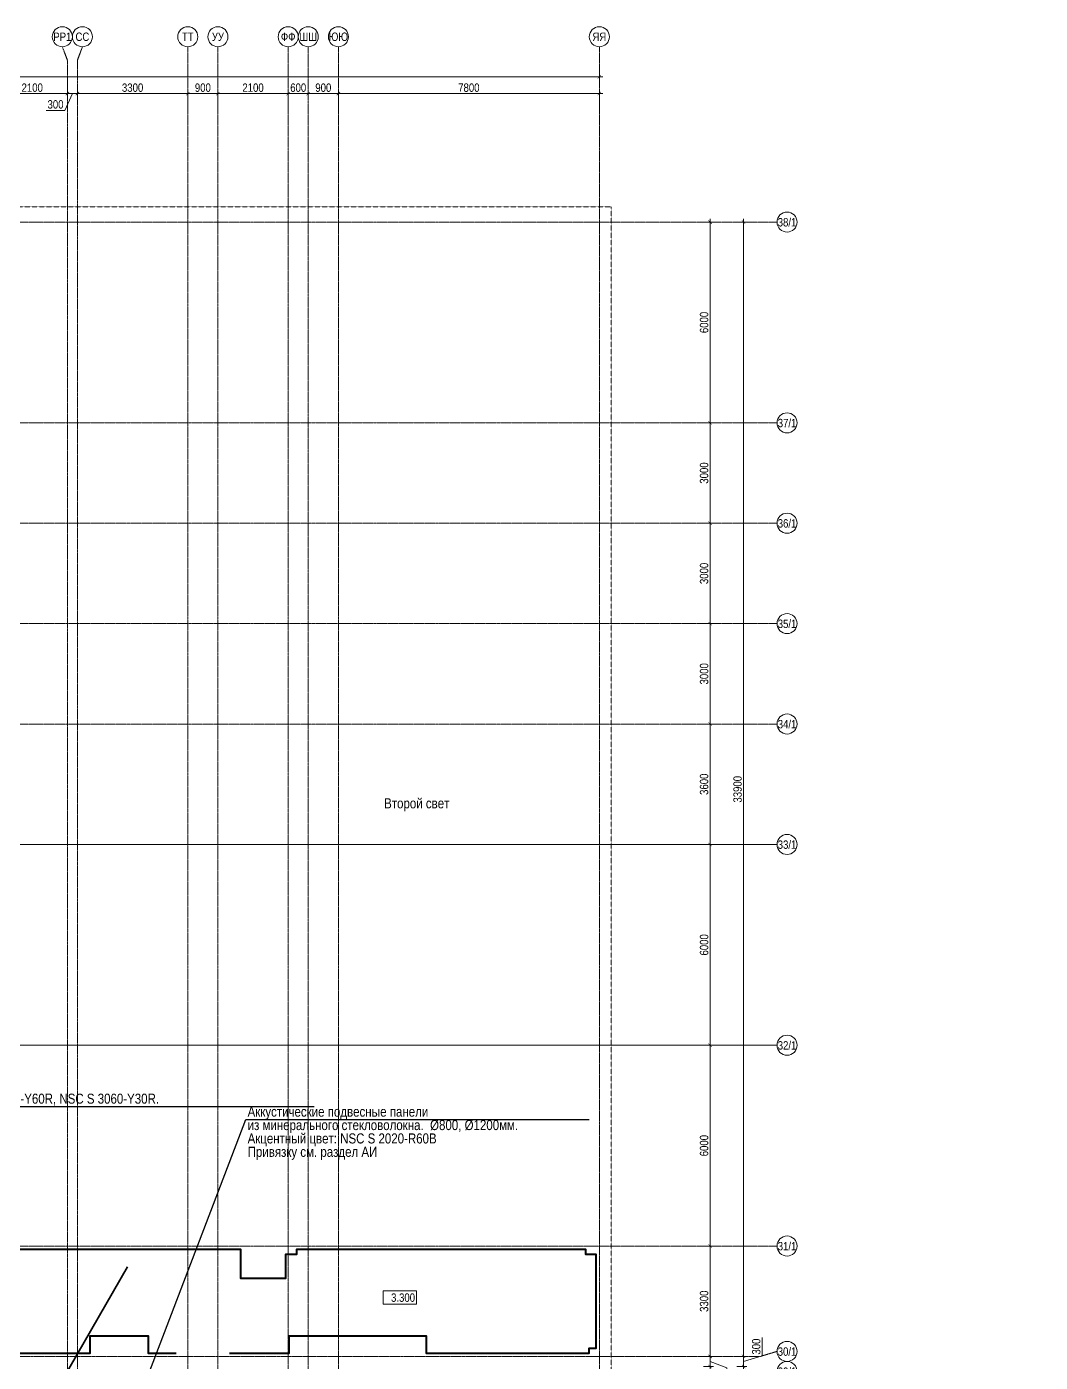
# Model space of a CAD drawing. Header units: millimetres. Extents: x -328335 to 1212475, y -208171 to 164144.
# Drawn here: x 97485 to 127779, y 100625 to 140539 of the extents above; entities that cross this region are included whole.
import ezdxf
from ezdxf import colors
from ezdxf.entities.mleader import LeaderData, LeaderLine
from ezdxf.enums import TextEntityAlignment as Align
from ezdxf.math import Vec2, Vec3

# ---------------------------------------------------------------- set-up
doc = ezdxf.new("R2010")
doc.units = ezdxf.units.MM
doc.header["$LTSCALE"] = 0.5
doc.linetypes.add('CENTER2', pattern=[28.575, 19.05, -3.175, 3.175, -3.175])
doc.linetypes.add('DASHED', pattern=[19.05, 12.7, -6.35])
doc.layers.get('Defpoints').update_dxf_attribs({"color": 140})
for name, color, linetype, lineweight in [('АИ_Плинтус', 3, 'Continuous', 9), ('АР6_потолок_отм', 5, 'Continuous', 5), ('АЦ_Выноски', 7, 'Continuous', 5), ('РД_Оси_размер', 8, 'Continuous', 0)]:
    doc.layers.add(name, color=color, linetype=linetype, lineweight=lineweight)
doc.layers.add('АИ_Потолок', color=31, linetype='Continuous')
doc.layers.add('АР6_Г_профиль плитки', color=220, linetype='Continuous', lineweight=35, plot=False)
doc.layers.add('АР_Делит', color=120, linetype='Continuous', lineweight=0, plot=False)
doc.layers.add('РД_Оси_100', color=7, linetype='Continuous', lineweight=0, true_color=0x525252)
doc.styles.add('Arial_Narrow_08', font='ARIALN.TTF', dxfattribs={"width": 0.8})
doc.styles.add('style1', font='ARIALN.TTF')
doc.styles.add('ккк', font='isocpeur.ttf', dxfattribs={"width": 0.85, "oblique": 15})
doc.dimstyles.new('Dim100_ареал', dxfattribs={"dimscale": 100, "dimtxt": 2.5, "dimasz": 1, "dimexe": 1, "dimexo": 1, "dimgap": 0.5, "dimtad": 1, "dimzin": 12, "dimdsep": 46, "dimtxsty": 'style1', "dimblk": 'ARCHTICK', "dimcen": 1, "dimdle": 1, "dimaunit": 1, "dimadec": 0, "dimazin": 3, "dimtfac": 1, "dimtmove": 1, "dimatfit": 3, "dimldrblk": 'OPEN30', "dimfxl": 2, "dimfxlon": 1, "dimtolj": 1, "dimtzin": 0, "dimlwd": 5, "dimlwe": 5, "dimarcsym": 0})

# ---------------------------------------------------------------- blocks, each defined once
blk = doc.blocks.new('A-iden')
at = {"linetype": 'Continuous', "lineweight": 5}
blk.add_circle((0, -4), 3, dxfattribs=at)
at = {"color": 0, "linetype": 'Continuous', "lineweight": 20, "style": 'ккк', "width": 0.85}
blk.add_attdef('ID', text='', height=4, dxfattribs=at).set_placement((0.31, -3.85), align=Align.MIDDLE_CENTER)
blk = doc.blocks.new('_ArchTick')
at = {"color": 0, "linetype": 'ByBlock', "const_width": 0.15}
blk.add_lwpolyline([(-0.5, -0.5), (0.5, 0.5)], dxfattribs=at)
blk = doc.blocks.new('*D417')
at = {"layer": 'Defpoints', "color": 0, "transparency": 16777216}
for p in [(116910, 100800), (117910, 100800), (116910, 100500)]:
    blk.add_point(p, dxfattribs=at)
at = {"layer": 'РД_Оси_размер', "color": 0, "lineweight": 5, "transparency": 16777216}
for p, q in [((117710, 100800), (118010, 100800)), ((117910, 100400), (117910, 100900)), ((117910, 100650), (118410, 100458)), ((117710, 100500), (118010, 100500)), ((118410, 100458), (118410, 99905))]:
    blk.add_line(p, q, dxfattribs=at)
at = {"layer": 'РД_Оси_размер', "color": 0, "lineweight": 5, "transparency": 16777216, "xscale": 100, "yscale": 100, "zscale": 100}
for p, rotation in [((117910, 100800), 90), ((117910, 100500), 270)]:
    blk.add_blockref('_ArchTick', p, dxfattribs=dict(at, rotation=rotation))
at = {"layer": 'РД_Оси_размер', "color": 0, "transparency": 16777216, "insert": (118232, 100182), "char_height": 250, "attachment_point": 5, "rotation": 90, "style": 'style1'}
blk.add_mtext('\\A1;300', dxfattribs=at)
blk = doc.blocks.new('_Open30')
at = {"color": 0, "linetype": 'ByBlock', "lineweight": -2}
for p, q in [((-1, 0.27), (0, 0)), ((0, 0), (-1, -0.27)), ((0, 0), (-1, 0))]:
    blk.add_line(p, q, dxfattribs=at)
blk = doc.blocks.new('*D418')
at = {"layer": 'Defpoints', "color": 0, "transparency": 16777216}
for p in [(116910, 104100), (117910, 104100), (116910, 100800)]:
    blk.add_point(p, dxfattribs=at)
at = {"layer": 'РД_Оси_размер', "color": 0, "lineweight": 5, "transparency": 16777216}
for p, q in [((117910, 100700), (117910, 104200)), ((117710, 104100), (118010, 104100)), ((117710, 100800), (118010, 100800))]:
    blk.add_line(p, q, dxfattribs=at)
at = {"layer": 'РД_Оси_размер', "color": 0, "lineweight": 5, "transparency": 16777216, "xscale": 100, "yscale": 100, "zscale": 100}
for p, rotation in [((117910, 104100), 90), ((117910, 100800), 270)]:
    blk.add_blockref('_ArchTick', p, dxfattribs=dict(at, rotation=rotation))
at = {"layer": 'РД_Оси_размер', "color": 0, "transparency": 16777216, "insert": (117732, 102450), "char_height": 250, "attachment_point": 5, "rotation": 90, "style": 'style1'}
blk.add_mtext('\\A1;3300', dxfattribs=at)
blk = doc.blocks.new('*D419')
at = {"layer": 'Defpoints', "color": 0, "transparency": 16777216}
for p in [(116910, 110100), (117910, 110100), (116910, 104100)]:
    blk.add_point(p, dxfattribs=at)
at = {"layer": 'РД_Оси_размер', "color": 0, "lineweight": 5, "transparency": 16777216}
for p, q in [((117910, 104000), (117910, 110200)), ((117710, 110100), (118010, 110100)), ((117710, 104100), (118010, 104100))]:
    blk.add_line(p, q, dxfattribs=at)
at = {"layer": 'РД_Оси_размер', "color": 0, "lineweight": 5, "transparency": 16777216, "xscale": 100, "yscale": 100, "zscale": 100}
for p, rotation in [((117910, 110100), 90), ((117910, 104100), 270)]:
    blk.add_blockref('_ArchTick', p, dxfattribs=dict(at, rotation=rotation))
at = {"layer": 'РД_Оси_размер', "color": 0, "transparency": 16777216, "insert": (117732, 107100), "char_height": 250, "attachment_point": 5, "rotation": 90, "style": 'style1'}
blk.add_mtext('\\A1;6000', dxfattribs=at)
blk = doc.blocks.new('*D420')
at = {"layer": 'Defpoints', "color": 0, "transparency": 16777216}
for p in [(116910, 116100), (117910, 116100), (116910, 110100)]:
    blk.add_point(p, dxfattribs=at)
at = {"layer": 'РД_Оси_размер', "color": 0, "lineweight": 5, "transparency": 16777216}
for p, q in [((117910, 110000), (117910, 116200)), ((117710, 116100), (118010, 116100)), ((117710, 110100), (118010, 110100))]:
    blk.add_line(p, q, dxfattribs=at)
at = {"layer": 'РД_Оси_размер', "color": 0, "lineweight": 5, "transparency": 16777216, "xscale": 100, "yscale": 100, "zscale": 100}
for p, rotation in [((117910, 116100), 90), ((117910, 110100), 270)]:
    blk.add_blockref('_ArchTick', p, dxfattribs=dict(at, rotation=rotation))
at = {"layer": 'РД_Оси_размер', "color": 0, "transparency": 16777216, "insert": (117732, 113100), "char_height": 250, "attachment_point": 5, "rotation": 90, "style": 'style1'}
blk.add_mtext('\\A1;6000', dxfattribs=at)
blk = doc.blocks.new('*D421')
at = {"layer": 'Defpoints', "color": 0, "transparency": 16777216}
for p in [(116910, 119700), (117910, 119700), (116910, 116100)]:
    blk.add_point(p, dxfattribs=at)
at = {"layer": 'РД_Оси_размер', "color": 0, "lineweight": 5, "transparency": 16777216}
for p, q in [((117910, 116000), (117910, 119800)), ((117710, 119700), (118010, 119700)), ((117710, 116100), (118010, 116100))]:
    blk.add_line(p, q, dxfattribs=at)
at = {"layer": 'РД_Оси_размер', "color": 0, "lineweight": 5, "transparency": 16777216, "xscale": 100, "yscale": 100, "zscale": 100}
for p, rotation in [((117910, 119700), 90), ((117910, 116100), 270)]:
    blk.add_blockref('_ArchTick', p, dxfattribs=dict(at, rotation=rotation))
at = {"layer": 'РД_Оси_размер', "color": 0, "transparency": 16777216, "insert": (117732, 117900), "char_height": 250, "attachment_point": 5, "rotation": 90, "style": 'style1'}
blk.add_mtext('\\A1;3600', dxfattribs=at)
blk = doc.blocks.new('*D422')
at = {"layer": 'Defpoints', "color": 0, "transparency": 16777216}
for p in [(116910, 122700), (117910, 122700), (116910, 119700)]:
    blk.add_point(p, dxfattribs=at)
at = {"layer": 'РД_Оси_размер', "color": 0, "lineweight": 5, "transparency": 16777216}
for p, q in [((117710, 122700), (118010, 122700)), ((117910, 119600), (117910, 122800)), ((117710, 119700), (118010, 119700))]:
    blk.add_line(p, q, dxfattribs=at)
at = {"layer": 'РД_Оси_размер', "color": 0, "lineweight": 5, "transparency": 16777216, "xscale": 100, "yscale": 100, "zscale": 100}
for p, rotation in [((117910, 122700), 90), ((117910, 119700), 270)]:
    blk.add_blockref('_ArchTick', p, dxfattribs=dict(at, rotation=rotation))
at = {"layer": 'РД_Оси_размер', "color": 0, "transparency": 16777216, "insert": (117732, 121200), "char_height": 250, "attachment_point": 5, "rotation": 90, "style": 'style1'}
blk.add_mtext('\\A1;3000', dxfattribs=at)
blk = doc.blocks.new('*D423')
at = {"layer": 'Defpoints', "color": 0, "transparency": 16777216}
for p in [(116910, 125700), (117910, 125700), (116910, 122700)]:
    blk.add_point(p, dxfattribs=at)
at = {"layer": 'РД_Оси_размер', "color": 0, "lineweight": 5, "transparency": 16777216}
for p, q in [((117910, 122600), (117910, 125800)), ((117710, 125700), (118010, 125700)), ((117710, 122700), (118010, 122700))]:
    blk.add_line(p, q, dxfattribs=at)
at = {"layer": 'РД_Оси_размер', "color": 0, "lineweight": 5, "transparency": 16777216, "xscale": 100, "yscale": 100, "zscale": 100}
for p, rotation in [((117910, 125700), 90), ((117910, 122700), 270)]:
    blk.add_blockref('_ArchTick', p, dxfattribs=dict(at, rotation=rotation))
at = {"layer": 'РД_Оси_размер', "color": 0, "transparency": 16777216, "insert": (117732, 124200), "char_height": 250, "attachment_point": 5, "rotation": 90, "style": 'style1'}
blk.add_mtext('\\A1;3000', dxfattribs=at)
blk = doc.blocks.new('*D424')
at = {"layer": 'Defpoints', "color": 0, "transparency": 16777216}
for p in [(116910, 128700), (117910, 128700), (116910, 125700)]:
    blk.add_point(p, dxfattribs=at)
at = {"layer": 'РД_Оси_размер', "color": 0, "lineweight": 5, "transparency": 16777216}
for p, q in [((117710, 128700), (118010, 128700)), ((117910, 125600), (117910, 128800)), ((117710, 125700), (118010, 125700))]:
    blk.add_line(p, q, dxfattribs=at)
at = {"layer": 'РД_Оси_размер', "color": 0, "lineweight": 5, "transparency": 16777216, "xscale": 100, "yscale": 100, "zscale": 100}
for p, rotation in [((117910, 128700), 90), ((117910, 125700), 270)]:
    blk.add_blockref('_ArchTick', p, dxfattribs=dict(at, rotation=rotation))
at = {"layer": 'РД_Оси_размер', "color": 0, "transparency": 16777216, "insert": (117732, 127200), "char_height": 250, "attachment_point": 5, "rotation": 90, "style": 'style1'}
blk.add_mtext('\\A1;3000', dxfattribs=at)
blk = doc.blocks.new('*D425')
at = {"layer": 'Defpoints', "color": 0, "transparency": 16777216}
for p in [(116910, 134700), (117910, 134700), (116910, 128700)]:
    blk.add_point(p, dxfattribs=at)
at = {"layer": 'РД_Оси_размер', "color": 0, "lineweight": 5, "transparency": 16777216}
for p, q in [((117710, 134700), (118010, 134700)), ((117910, 128600), (117910, 134800)), ((117710, 128700), (118010, 128700))]:
    blk.add_line(p, q, dxfattribs=at)
at = {"layer": 'РД_Оси_размер', "color": 0, "lineweight": 5, "transparency": 16777216, "xscale": 100, "yscale": 100, "zscale": 100}
for p, rotation in [((117910, 134700), 90), ((117910, 128700), 270)]:
    blk.add_blockref('_ArchTick', p, dxfattribs=dict(at, rotation=rotation))
at = {"layer": 'РД_Оси_размер', "color": 0, "transparency": 16777216, "insert": (117732, 131700), "char_height": 250, "attachment_point": 5, "rotation": 90, "style": 'style1'}
blk.add_mtext('\\A1;6000', dxfattribs=at)
blk = doc.blocks.new('*D600')
at = {"layer": 'Defpoints', "color": 0, "transparency": 16777216}
for p in [(116910, 100800), (118910, 100800), (114955, 100500)]:
    blk.add_point(p, dxfattribs=at)
at = {"layer": 'РД_Оси_размер', "color": 0, "lineweight": 5, "transparency": 16777216}
for p, q in [((119468, 100817), (119468, 101370)), ((118710, 100800), (119010, 100800)), ((118910, 100400), (118910, 100900)), ((118910, 100650), (119468, 100817)), ((118710, 100500), (119010, 100500))]:
    blk.add_line(p, q, dxfattribs=at)
at = {"layer": 'РД_Оси_размер', "color": 0, "lineweight": 5, "transparency": 16777216, "xscale": 100, "yscale": 100, "zscale": 100}
for p, rotation in [((118910, 100800), 90), ((118910, 100500), 270)]:
    blk.add_blockref('_ArchTick', p, dxfattribs=dict(at, rotation=rotation))
at = {"layer": 'РД_Оси_размер', "color": 0, "transparency": 16777216, "insert": (119290, 101094), "char_height": 250, "attachment_point": 5, "rotation": 90, "style": 'style1'}
blk.add_mtext('\\A1;300', dxfattribs=at)
blk = doc.blocks.new('*D426')
at = {"layer": 'Defpoints', "color": 0, "transparency": 16777216}
for p in [(116910, 134700), (118910, 134700), (116910, 100800)]:
    blk.add_point(p, dxfattribs=at)
at = {"layer": 'РД_Оси_размер', "color": 0, "lineweight": 5, "transparency": 16777216}
for p, q in [((118710, 134700), (119010, 134700)), ((118910, 100700), (118910, 134800)), ((118710, 100800), (119010, 100800))]:
    blk.add_line(p, q, dxfattribs=at)
at = {"layer": 'РД_Оси_размер', "color": 0, "lineweight": 5, "transparency": 16777216, "xscale": 100, "yscale": 100, "zscale": 100}
for p, rotation in [((118910, 134700), 90), ((118910, 100800), 270)]:
    blk.add_blockref('_ArchTick', p, dxfattribs=dict(at, rotation=rotation))
at = {"layer": 'РД_Оси_размер', "color": 0, "transparency": 16777216, "insert": (118732, 117750), "char_height": 250, "attachment_point": 5, "rotation": 90, "style": 'style1'}
blk.add_mtext('\\A1;33900', dxfattribs=at)
blk = doc.blocks.new('*D601')
at = {"layer": 'Defpoints', "color": 0, "transparency": 16777216}
for p in [(114600, 139039), (73200, 137039), (114600, 137039)]:
    blk.add_point(p, dxfattribs=at)
at = {"layer": 'РД_Оси_размер', "color": 0, "lineweight": 5, "transparency": 16777216}
for p, q in [((73100, 139039), (114700, 139039)), ((73200, 138839), (73200, 139139)), ((114600, 138839), (114600, 139139))]:
    blk.add_line(p, q, dxfattribs=at)
at = {"layer": 'РД_Оси_размер', "color": 0, "lineweight": 5, "transparency": 16777216, "xscale": 100, "yscale": 100, "zscale": 100, "rotation": 180}
blk.add_blockref('_ArchTick', (73200, 139039), dxfattribs=at)
at = {"layer": 'РД_Оси_размер', "color": 0, "lineweight": 5, "transparency": 16777216, "xscale": 100, "yscale": 100, "zscale": 100}
blk.add_blockref('_ArchTick', (114600, 139039), dxfattribs=at)
at = {"layer": 'РД_Оси_размер', "color": 0, "transparency": 16777216, "insert": (93900, 139216), "char_height": 250, "attachment_point": 5, "style": 'style1'}
blk.add_mtext('\\A1;41400', dxfattribs=at)
blk = doc.blocks.new('*D467')
at = {"layer": 'Defpoints', "color": 0, "transparency": 16777216}
for p in [(98700, 138539), (96600, 137039), (98700, 137039)]:
    blk.add_point(p, dxfattribs=at)
at = {"layer": 'РД_Оси_размер', "color": 0, "lineweight": 5, "transparency": 16777216}
for p, q in [((96500, 138539), (98800, 138539)), ((96600, 138339), (96600, 138639)), ((98700, 138339), (98700, 138639))]:
    blk.add_line(p, q, dxfattribs=at)
at = {"layer": 'РД_Оси_размер', "color": 0, "lineweight": 5, "transparency": 16777216, "xscale": 100, "yscale": 100, "zscale": 100, "rotation": 180}
blk.add_blockref('_ArchTick', (96600, 138539), dxfattribs=at)
at = {"layer": 'РД_Оси_размер', "color": 0, "lineweight": 5, "transparency": 16777216, "xscale": 100, "yscale": 100, "zscale": 100}
blk.add_blockref('_ArchTick', (98700, 138539), dxfattribs=at)
at = {"layer": 'РД_Оси_размер', "color": 0, "transparency": 16777216, "insert": (97650, 138716), "char_height": 250, "attachment_point": 5, "style": 'style1'}
blk.add_mtext('\\A1;2100', dxfattribs=at)
blk = doc.blocks.new('*D468')
at = {"layer": 'Defpoints', "color": 0, "transparency": 16777216}
for p in [(99000, 138539), (98700, 137039), (99000, 137039)]:
    blk.add_point(p, dxfattribs=at)
at = {"layer": 'РД_Оси_размер', "color": 0, "lineweight": 5, "transparency": 16777216}
for p, q in [((98600, 138539), (99100, 138539)), ((98850, 138539), (98622, 138039)), ((98700, 138339), (98700, 138639)), ((99000, 138339), (99000, 138639)), ((98622, 138039), (98070, 138039))]:
    blk.add_line(p, q, dxfattribs=at)
at = {"layer": 'РД_Оси_размер', "color": 0, "lineweight": 5, "transparency": 16777216, "xscale": 100, "yscale": 100, "zscale": 100, "rotation": 180}
blk.add_blockref('_ArchTick', (98700, 138539), dxfattribs=at)
at = {"layer": 'РД_Оси_размер', "color": 0, "lineweight": 5, "transparency": 16777216, "xscale": 100, "yscale": 100, "zscale": 100}
blk.add_blockref('_ArchTick', (99000, 138539), dxfattribs=at)
at = {"layer": 'РД_Оси_размер', "color": 0, "transparency": 16777216, "insert": (98346, 138216), "char_height": 250, "attachment_point": 5, "style": 'style1'}
blk.add_mtext('\\A1;300', dxfattribs=at)
blk = doc.blocks.new('*D469')
at = {"layer": 'Defpoints', "color": 0, "transparency": 16777216}
for p in [(102300, 138539), (99000, 137039), (102300, 137039)]:
    blk.add_point(p, dxfattribs=at)
at = {"layer": 'РД_Оси_размер', "color": 0, "lineweight": 5, "transparency": 16777216}
for p, q in [((98900, 138539), (102400, 138539)), ((99000, 138339), (99000, 138639)), ((102300, 138339), (102300, 138639))]:
    blk.add_line(p, q, dxfattribs=at)
at = {"layer": 'РД_Оси_размер', "color": 0, "lineweight": 5, "transparency": 16777216, "xscale": 100, "yscale": 100, "zscale": 100, "rotation": 180}
blk.add_blockref('_ArchTick', (99000, 138539), dxfattribs=at)
at = {"layer": 'РД_Оси_размер', "color": 0, "lineweight": 5, "transparency": 16777216, "xscale": 100, "yscale": 100, "zscale": 100}
blk.add_blockref('_ArchTick', (102300, 138539), dxfattribs=at)
at = {"layer": 'РД_Оси_размер', "color": 0, "transparency": 16777216, "insert": (100650, 138716), "char_height": 250, "attachment_point": 5, "style": 'style1'}
blk.add_mtext('\\A1;3300', dxfattribs=at)
blk = doc.blocks.new('*D470')
at = {"layer": 'Defpoints', "color": 0, "transparency": 16777216}
for p in [(103200, 138539), (102300, 137039), (103200, 137039)]:
    blk.add_point(p, dxfattribs=at)
at = {"layer": 'РД_Оси_размер', "color": 0, "lineweight": 5, "transparency": 16777216}
for p, q in [((102200, 138539), (103300, 138539)), ((102300, 138339), (102300, 138639)), ((103200, 138339), (103200, 138639))]:
    blk.add_line(p, q, dxfattribs=at)
at = {"layer": 'РД_Оси_размер', "color": 0, "lineweight": 5, "transparency": 16777216, "xscale": 100, "yscale": 100, "zscale": 100, "rotation": 180}
blk.add_blockref('_ArchTick', (102300, 138539), dxfattribs=at)
at = {"layer": 'РД_Оси_размер', "color": 0, "lineweight": 5, "transparency": 16777216, "xscale": 100, "yscale": 100, "zscale": 100}
blk.add_blockref('_ArchTick', (103200, 138539), dxfattribs=at)
at = {"layer": 'РД_Оси_размер', "color": 0, "transparency": 16777216, "insert": (102750, 138716), "char_height": 250, "attachment_point": 5, "style": 'style1'}
blk.add_mtext('\\A1;900', dxfattribs=at)
blk = doc.blocks.new('*D471')
at = {"layer": 'Defpoints', "color": 0, "transparency": 16777216}
for p in [(105300, 138539), (103200, 137039), (105300, 137039)]:
    blk.add_point(p, dxfattribs=at)
at = {"layer": 'РД_Оси_размер', "color": 0, "lineweight": 5, "transparency": 16777216}
for p, q in [((103100, 138539), (105400, 138539)), ((103200, 138339), (103200, 138639)), ((105300, 138339), (105300, 138639))]:
    blk.add_line(p, q, dxfattribs=at)
at = {"layer": 'РД_Оси_размер', "color": 0, "lineweight": 5, "transparency": 16777216, "xscale": 100, "yscale": 100, "zscale": 100, "rotation": 180}
blk.add_blockref('_ArchTick', (103200, 138539), dxfattribs=at)
at = {"layer": 'РД_Оси_размер', "color": 0, "lineweight": 5, "transparency": 16777216, "xscale": 100, "yscale": 100, "zscale": 100}
blk.add_blockref('_ArchTick', (105300, 138539), dxfattribs=at)
at = {"layer": 'РД_Оси_размер', "color": 0, "transparency": 16777216, "insert": (104250, 138716), "char_height": 250, "attachment_point": 5, "style": 'style1'}
blk.add_mtext('\\A1;2100', dxfattribs=at)
blk = doc.blocks.new('*D472')
at = {"layer": 'Defpoints', "color": 0, "transparency": 16777216}
for p in [(105900, 138539), (105300, 137039), (105900, 137039)]:
    blk.add_point(p, dxfattribs=at)
at = {"layer": 'РД_Оси_размер', "color": 0, "lineweight": 5, "transparency": 16777216}
for p, q in [((105200, 138539), (106000, 138539)), ((105300, 138339), (105300, 138639)), ((105900, 138339), (105900, 138639))]:
    blk.add_line(p, q, dxfattribs=at)
at = {"layer": 'РД_Оси_размер', "color": 0, "lineweight": 5, "transparency": 16777216, "xscale": 100, "yscale": 100, "zscale": 100, "rotation": 180}
blk.add_blockref('_ArchTick', (105300, 138539), dxfattribs=at)
at = {"layer": 'РД_Оси_размер', "color": 0, "lineweight": 5, "transparency": 16777216, "xscale": 100, "yscale": 100, "zscale": 100}
blk.add_blockref('_ArchTick', (105900, 138539), dxfattribs=at)
at = {"layer": 'РД_Оси_размер', "color": 0, "transparency": 16777216, "insert": (105600, 138716), "char_height": 250, "attachment_point": 5, "style": 'style1'}
blk.add_mtext('\\A1;600', dxfattribs=at)
blk = doc.blocks.new('*D473')
at = {"layer": 'Defpoints', "color": 0, "transparency": 16777216}
for p in [(106800, 138539), (105900, 137039), (106800, 137039)]:
    blk.add_point(p, dxfattribs=at)
at = {"layer": 'РД_Оси_размер', "color": 0, "lineweight": 5, "transparency": 16777216}
for p, q in [((105800, 138539), (106900, 138539)), ((105900, 138339), (105900, 138639)), ((106800, 138339), (106800, 138639))]:
    blk.add_line(p, q, dxfattribs=at)
at = {"layer": 'РД_Оси_размер', "color": 0, "lineweight": 5, "transparency": 16777216, "xscale": 100, "yscale": 100, "zscale": 100, "rotation": 180}
blk.add_blockref('_ArchTick', (105900, 138539), dxfattribs=at)
at = {"layer": 'РД_Оси_размер', "color": 0, "lineweight": 5, "transparency": 16777216, "xscale": 100, "yscale": 100, "zscale": 100}
blk.add_blockref('_ArchTick', (106800, 138539), dxfattribs=at)
at = {"layer": 'РД_Оси_размер', "color": 0, "transparency": 16777216, "insert": (106350, 138716), "char_height": 250, "attachment_point": 5, "style": 'style1'}
blk.add_mtext('\\A1;900', dxfattribs=at)
blk = doc.blocks.new('*D474')
at = {"layer": 'Defpoints', "color": 0, "transparency": 16777216}
for p in [(114600, 138539), (106800, 137039), (114600, 137039)]:
    blk.add_point(p, dxfattribs=at)
at = {"layer": 'РД_Оси_размер', "color": 0, "lineweight": 5, "transparency": 16777216}
for p, q in [((106700, 138539), (114700, 138539)), ((106800, 138339), (106800, 138639)), ((114600, 138339), (114600, 138639))]:
    blk.add_line(p, q, dxfattribs=at)
at = {"layer": 'РД_Оси_размер', "color": 0, "lineweight": 5, "transparency": 16777216, "xscale": 100, "yscale": 100, "zscale": 100, "rotation": 180}
blk.add_blockref('_ArchTick', (106800, 138539), dxfattribs=at)
at = {"layer": 'РД_Оси_размер', "color": 0, "lineweight": 5, "transparency": 16777216, "xscale": 100, "yscale": 100, "zscale": 100}
blk.add_blockref('_ArchTick', (114600, 138539), dxfattribs=at)
at = {"layer": 'РД_Оси_размер', "color": 0, "transparency": 16777216, "insert": (110700, 138716), "char_height": 250, "attachment_point": 5, "style": 'style1'}
blk.add_mtext('\\A1;7800', dxfattribs=at)
blk = doc.blocks.new('Отметка_план')
at = {"color": 7, "lineweight": 5}
blk.add_lwpolyline([(0, 0), (10, 0), (10, 4), (0, 4)], close=True, dxfattribs=at)
at = {"style": 'Arial_Narrow_08', "width": 0.8}
blk.add_attdef('OTMG', text='', height=2.5, dxfattribs=at).set_placement((9.06, 0.7), align=Align.RIGHT)
blk = doc.blocks.new('_Dot')
at = {"color": 0, "linetype": 'ByBlock', "lineweight": -2}
blk.add_line((-0.5, 0), (-1, 0), dxfattribs=at)
at = {"color": 0, "linetype": 'ByBlock', "const_width": 0.5}
blk.add_lwpolyline([(-0.25, 0, 1), (0.25, 0, 1)], format="xyb", close=True, dxfattribs=at)
blk = doc.blocks.new('2200_АР_ОСИ_3эт_100_6.02.25')
at = {"layer": 'АР_Делит', "color": 5, "linetype": 'DASHED'}
blk.add_lwpolyline([(-355, 13145), (-355, 100855), (37145, 100855), (37145, 129155), (72745, 129155), (72745, 135155), (114955, 135155), (114955, -355)], dxfattribs=at)
at = {"layer": 'РД_Оси_100', "color": 8, "linetype": 'CENTER2', "true_color": 0x808080}
for p, q in [((102300, -6155), (102300, 139938.679)), ((114600, -6155), (114600, 139938.679)), ((-5954.958, 134700), (119910, 134700)), ((-5954.958, 128700), (119910, 128700)), ((-5954.958, 125700), (119910, 125700)), ((-5954.958, 122700), (119910, 122700)), ((-5954.958, 119700), (119910, 119700)), ((-5954.958, 116100), (119910, 116100)), ((35037.55, 116100), (119910, 116100)), ((-5954.958, 110100), (119910, 110100)), ((35037.55, 110100), (119910, 110100)), ((-5954.958, 104100), (119910, 104100))]:
    blk.add_line(p, q, dxfattribs=at)
for points in [[(98700, -6194.98), (98700, 139538.679), (98550, 139938.679)], [(99000, -6195.83), (99000, 139538.679), (99150, 139938.679)], [(103200, -6155), (103200, 139938.679)], [(105300, -6155), (105300, 139938.679)], [(105900, 139938.679), (105900, -6155)], [(106800, -6155), (106800, 139938.679)], [(119910, 100950), (119410, 100800), (-5454.958, 100800), (-5954.958, 100950)]]:
    blk.add_lwpolyline(points, dxfattribs=at)
at = {"layer": 'РД_Оси_100', "color": 0}
ref = blk.add_blockref('A-iden', (98550, 140638.679), dxfattribs=dict(at, xscale=100, yscale=100, zscale=100))
ref.add_attrib('ID', 'РР1', dxfattribs={"layer": '0', "linetype": 'Continuous', "height": 250, "style": 'style1'}).set_placement((98550, 140238.679), align=Align.MIDDLE)
ref = blk.add_blockref('A-iden', (99150, 140638.679), dxfattribs=dict(at, xscale=100, yscale=100, zscale=100))
ref.add_attrib('ID', 'СС', dxfattribs={"layer": '0', "linetype": 'Continuous', "height": 250, "style": 'style1'}).set_placement((99150, 140238.679), align=Align.MIDDLE)
ref = blk.add_blockref('A-iden', (102300, 140638.679), dxfattribs=dict(at, xscale=100, yscale=100, zscale=100))
ref.add_attrib('ID', 'ТТ', dxfattribs={"layer": '0', "linetype": 'Continuous', "height": 250, "style": 'style1'}).set_placement((102300, 140238.679), align=Align.MIDDLE)
ref = blk.add_blockref('A-iden', (103200, 140638.679), dxfattribs=dict(at, xscale=100, yscale=100, zscale=100))
ref.add_attrib('ID', 'УУ', dxfattribs={"layer": '0', "linetype": 'Continuous', "height": 250, "style": 'style1'}).set_placement((103200, 140238.679), align=Align.MIDDLE)
ref = blk.add_blockref('A-iden', (105300, 140638.679), dxfattribs=dict(at, xscale=100, yscale=100, zscale=100))
ref.add_attrib('ID', 'ФФ', dxfattribs={"layer": '0', "linetype": 'Continuous', "height": 250, "style": 'style1'}).set_placement((105300, 140238.679), align=Align.MIDDLE)
ref = blk.add_blockref('A-iden', (105900, 140638.679), dxfattribs=dict(at, xscale=100, yscale=100, zscale=100))
ref.add_attrib('ID', 'ШШ', dxfattribs={"layer": '0', "linetype": 'Continuous', "height": 250, "style": 'style1'}).set_placement((105900, 140238.679), align=Align.MIDDLE)
ref = blk.add_blockref('A-iden', (106800, 140638.679), dxfattribs=dict(at, xscale=100, yscale=100, zscale=100))
ref.add_attrib('ID', 'ЮЮ', dxfattribs={"layer": '0', "linetype": 'Continuous', "height": 250, "style": 'style1'}).set_placement((106800, 140238.679), align=Align.MIDDLE)
ref = blk.add_blockref('A-iden', (114600, 140638.679), dxfattribs=dict(at, xscale=100, yscale=100, zscale=100))
ref.add_attrib('ID', 'ЯЯ', dxfattribs={"layer": '0', "linetype": 'Continuous', "height": 250, "style": 'style1'}).set_placement((114600, 140238.679), align=Align.MIDDLE)
ref = blk.add_blockref('A-iden', (120210, 135100), dxfattribs=dict(at, xscale=-100, yscale=100, zscale=100))
ref.add_attrib('ID', '38/1', dxfattribs={"layer": '0', "linetype": 'Continuous', "height": 250, "style": 'style1'}).set_placement((120210, 134700), align=Align.MIDDLE)
ref = blk.add_blockref('A-iden', (120210, 129100), dxfattribs=dict(at, xscale=100, yscale=100, zscale=100))
ref.add_attrib('ID', '37/1', dxfattribs={"layer": '0', "linetype": 'Continuous', "height": 250, "style": 'style1'}).set_placement((120210, 128700), align=Align.MIDDLE)
ref = blk.add_blockref('A-iden', (120210, 126100), dxfattribs=dict(at, xscale=100, yscale=100, zscale=100))
ref.add_attrib('ID', '36/1', dxfattribs={"layer": '0', "linetype": 'Continuous', "height": 250, "style": 'style1'}).set_placement((120210, 125700), align=Align.MIDDLE)
ref = blk.add_blockref('A-iden', (120210, 123100), dxfattribs=dict(at, xscale=100, yscale=100, zscale=100))
ref.add_attrib('ID', '35/1', dxfattribs={"layer": '0', "linetype": 'Continuous', "height": 250, "style": 'style1'}).set_placement((120210, 122700), align=Align.MIDDLE)
ref = blk.add_blockref('A-iden', (120210, 120100), dxfattribs=dict(at, xscale=100, yscale=100, zscale=100))
ref.add_attrib('ID', '34/1', dxfattribs={"layer": '0', "linetype": 'Continuous', "height": 250, "style": 'style1'}).set_placement((120210, 119700), align=Align.MIDDLE)
ref = blk.add_blockref('A-iden', (120210, 116500), dxfattribs=dict(at, xscale=100, yscale=100, zscale=100))
ref.add_attrib('ID', '33/1', dxfattribs={"layer": '0', "linetype": 'Continuous', "height": 250, "style": 'style1'}).set_placement((120210, 116100), align=Align.MIDDLE)
ref = blk.add_blockref('A-iden', (120210, 110500), dxfattribs=dict(at, xscale=100, yscale=100, zscale=100))
ref.add_attrib('ID', '32/1', dxfattribs={"layer": '0', "linetype": 'Continuous', "height": 250, "style": 'style1'}).set_placement((120210, 110100), align=Align.MIDDLE)
ref = blk.add_blockref('A-iden', (120210, 104500), dxfattribs=dict(at, xscale=100, yscale=100, zscale=100))
ref.add_attrib('ID', '31/1', dxfattribs={"layer": '0', "linetype": 'Continuous', "height": 250, "style": 'style1'}).set_placement((120210, 104100), align=Align.MIDDLE)
ref = blk.add_blockref('A-iden', (120210, 101350), dxfattribs=dict(at, xscale=100, yscale=100, zscale=100))
ref.add_attrib('ID', '30/1', dxfattribs={"layer": '0', "linetype": 'Continuous', "height": 250, "style": 'style1'}).set_placement((120210, 100950), align=Align.MIDDLE)
ref = blk.add_blockref('A-iden', (120210, 100750), dxfattribs=dict(at, xscale=100, yscale=100, zscale=100))
ref.add_attrib('ID', '29/1', dxfattribs={"layer": '0', "linetype": 'Continuous', "height": 250, "style": 'style1'}).set_placement((120210, 100350), align=Align.MIDDLE)
at = {"layer": 'РД_Оси_размер'}
for base, p1, p2, picture, middle in [((114600, 139038.679), (73200, 137038.679), (114600, 137038.679), '*D601', (93900, 139216.322)), ((98700, 138538.679), (96600, 137038.679), (98700, 137038.679), '*D467', (97650, 138716.322)), ((102300, 138538.679), (99000, 137038.679), (102300, 137038.679), '*D469', (100650, 138716.322)), ((103200, 138538.679), (102300, 137038.679), (103200, 137038.679), '*D470', (102750, 138716.322)), ((105300, 138538.679), (103200, 137038.679), (105300, 137038.679), '*D471', (104250, 138716.322)), ((105900, 138538.679), (105300, 137038.679), (105900, 137038.679), '*D472', (105600, 138716.322)), ((106800, 138538.679), (105900, 137038.679), (106800, 137038.679), '*D473', (106350, 138716.322)), ((114600, 138538.679), (106800, 137038.679), (114600, 137038.679), '*D474', (110700, 138716.322))]:
    dim = blk.add_linear_dim(base=base, p1=p1, p2=p2, dimstyle='Dim100_ареал', dxfattribs=at)
    dim.commit()
    dim.dimension.update_dxf_attribs({"geometry": picture, "text_midpoint": middle})
dim = blk.add_linear_dim(base=(99000, 138538.679), p1=(98700, 137038.679), p2=(99000, 137038.679), dimstyle='Dim100_ареал', dxfattribs=at)
dim.commit()
dim.dimension.update_dxf_attribs({"geometry": '*D468', "text_midpoint": (98572.453, 138038.679), "dimtype": 128})
for base, p1, p2, picture, middle in [((117910, 134700), (116910, 128700), (116910, 134700), '*D425', (117732.357, 131700)), ((118910, 134700), (116910, 100800), (116910, 134700), '*D426', (118732.357, 117750)), ((117910, 128700), (116910, 125700), (116910, 128700), '*D424', (117732.357, 127200)), ((117910, 125700), (116910, 122700), (116910, 125700), '*D423', (117732.357, 124200)), ((117910, 122700), (116910, 119700), (116910, 122700), '*D422', (117732.357, 121200)), ((117910, 119700), (116910, 116100), (116910, 119700), '*D421', (117732.357, 117900)), ((117910, 116100), (116910, 110100), (116910, 116100), '*D420', (117732.357, 113100)), ((117910, 110100), (116910, 104100), (116910, 110100), '*D419', (117732.357, 107100)), ((117910, 104100), (116910, 100800), (116910, 104100), '*D418', (117732.357, 102450)), ((118910, 100800), (114955, 100500), (116910, 100800), '*D600', (119290.286, 100867.379))]:
    dim = blk.add_linear_dim(base=base, p1=p1, p2=p2, angle=90, dimstyle='Dim100_ареал', dxfattribs=at)
    dim.commit()
    dim.dimension.update_dxf_attribs({"geometry": picture, "text_midpoint": middle})
dim = blk.add_linear_dim(base=(117910, 100800), p1=(116910, 100500), p2=(116910, 100800), angle=90, dimstyle='Dim100_ареал', dxfattribs=at)
dim.commit()
dim.dimension.update_dxf_attribs({"geometry": '*D417', "text_midpoint": (118410, 100407.707), "dimtype": 128})

msp = doc.modelspace()

# ---------------------------------------------------------------- linework, layer by layer
at = {"layer": 'АИ_Плинтус', "color": 24, "linetype": 'ByBlock', "lineweight": 40, "true_color": 0xa52900, "transparency": 33554653}
for points in [[(113300.001, 104000), (105549.997, 104000), (105549.997, 103850), (105219.996, 103850), (105219.996, 103130), (103880, 103130), (103880, 104000), (96249.996, 104000)], [(103549.815, 100900), (105332.844, 100900), (105332.844, 101420), (109420, 101420), (109420, 100900), (114300, 100900), (114300, 101050), (114500, 101050), (114500, 103850), (114200, 103850), (114200, 104000), (113300.001, 104000)], [(93865.784, 100900), (99380, 100900), (99380, 101420), (101120, 101420), (101120, 100900), (101950, 100900)]]:
    msp.add_lwpolyline(points, dxfattribs=at)
at = {"layer": 'АР6_Г_профиль плитки', "transparency": 33554653}
msp.add_lwpolyline([(98550.001, 100100), (100500.001, 103477.499)], dxfattribs=at)

# ---------------------------------------------------------------- block references
at = {"layer": 'АР6_потолок_отм'}
ref = msp.add_blockref('Отметка_план', (108134.255, 102363.666), dxfattribs=dict(at, xscale=100, yscale=100, zscale=100))
ref.add_attrib('OTMG', '3.300', dxfattribs={"layer": '0', "color": 0, "height": 250, "style": 'style1'}).set_placement((109091.672, 102683.482), align=Align.TOP_RIGHT)
at = {"layer": 'РД_Оси_100'}
msp.add_blockref('2200_АР_ОСИ_3эт_100_6.02.25', (0, 0), dxfattribs=at)

# ---------------------------------------------------------------- texts
at = {"layer": 'АИ_Потолок', "color": 7, "insert": (109142.795, 117284.513), "char_height": 300, "width": 4221.80235, "attachment_point": 5, "style": 'style1'}
msp.add_mtext('Второй свет', dxfattribs=at)

# ---------------------------------------------------------------- leaders
at = {"layer": 'АЦ_Выноски', "transparency": 33554653}
ml = msp.add_multileader_mtext('Standard', dxfattribs=at)
ml.set_content('\\pxa0.66667;Аккустические подвесные панели из минерального стекловолокна. Акцентные цвета: {\\C240;\\c2367469;NSC S 2060-Y60R, NSC S 3060-Y30R. \\PПривязку см. раздел АИ}', color=256, style='style1')
ml.set_leader_properties(color=256)
ml.set_arrow_properties(name='DOT')
ml.build(insert=Vec2(0, 0))
ml.multileader.update_dxf_attribs({"has_dogleg": 0, "text_left_attachment_type": 6, "text_right_attachment_type": 6, "arrow_head_size": 200, "scale": 100})
ctx = ml.context
ctx.base_point, ctx.scale, ctx.char_height, ctx.arrow_head_size, ctx.landing_gap_size, ctx.plane_origin, ctx.plane_x_axis, ctx.plane_y_axis = Vec3(81527.942, 108265.207), 100, 300, 200, 50, Vec3(83308.187, 102395.461), Vec3(1, 0.00000001), Vec3(-0.00000001, 1)
ctx.left_attachment, ctx.right_attachment = 6, 6
notes = []
notes.append((ctx, [(1, (1, 1, 0), (80727.942, 108265.207), (1, 0.00000001), 800, [(1, [(77346.842, 97620.027), (76128.548, 99500.161)], 0, [])])]))
ctx.mtext.insert, ctx.mtext.text_direction, ctx.mtext.rotation, ctx.mtext.width, ctx.mtext.line_spacing_factor, ctx.mtext.flow_direction = Vec3(81577.942, 108653.407), Vec3(1, 0.00000001), 0.00000001, 9258.29889, 0.8, 5
ml = msp.add_multileader_mtext('Standard', dxfattribs=at)
ml.set_content('\\pxa0.66667;Аккустические подвесные панели \\Pиз минерального стекловолокна.  %%C800, %%C1200мм. \\PАкцентный цвет: {\\C240;\\c2367469;NSC S 2020-R60B\\PПривязку см. раздел АИ}', color=256, style='style1')
ml.set_leader_properties(color=256)
ml.set_arrow_properties(name='DOT')
ml.build(insert=Vec2(0, 0))
ml.multileader.update_dxf_attribs({"has_dogleg": 0, "text_left_attachment_type": 6, "text_right_attachment_type": 6, "arrow_head_size": 200, "scale": 100})
ctx = ml.context
ctx.base_point, ctx.scale, ctx.char_height, ctx.arrow_head_size, ctx.landing_gap_size, ctx.plane_origin, ctx.plane_x_axis, ctx.plane_y_axis = Vec3(104037.457, 107876.867), 100, 300, 200, 50, Vec3(77897.067, 99385.609), Vec3(1, 0.00000001), Vec3(-0.00000001, 1)
ctx.left_attachment, ctx.right_attachment = 6, 6
notes.append((ctx, [(1, (1, 1, 0), (103237.457, 107876.867), (1, 0.00000001), 800, [(1, [(101968.863, 97142.148), (100862.669, 99570.512)], 0, [])])]))
ctx.mtext.insert, ctx.mtext.text_direction, ctx.mtext.rotation, ctx.mtext.width, ctx.mtext.line_spacing_factor, ctx.mtext.flow_direction = Vec3(104087.457, 108265.066), Vec3(1, 0.00000001), 0.00000001, 11047.033, 0.8, 5
for ctx, leaders in notes:
    for number, flags, end, landing, length, lines in leaders:
        leader = LeaderData()
        leader.index, (leader.has_last_leader_line, leader.has_dogleg_vector, leader.attachment_direction) = number, flags
        leader.last_leader_point, leader.dogleg_vector, leader.dogleg_length = Vec3(end), Vec3(landing), length
        for number, points, colour, breaks in lines:
            line = LeaderLine()
            line.index, line.vertices, line.color, line.breaks = number, Vec3.list(points), colors.encode_raw_color(colour), breaks
            leader.lines.append(line)
        ctx.leaders.append(leader)

doc.saveas('drawing.dxf')
